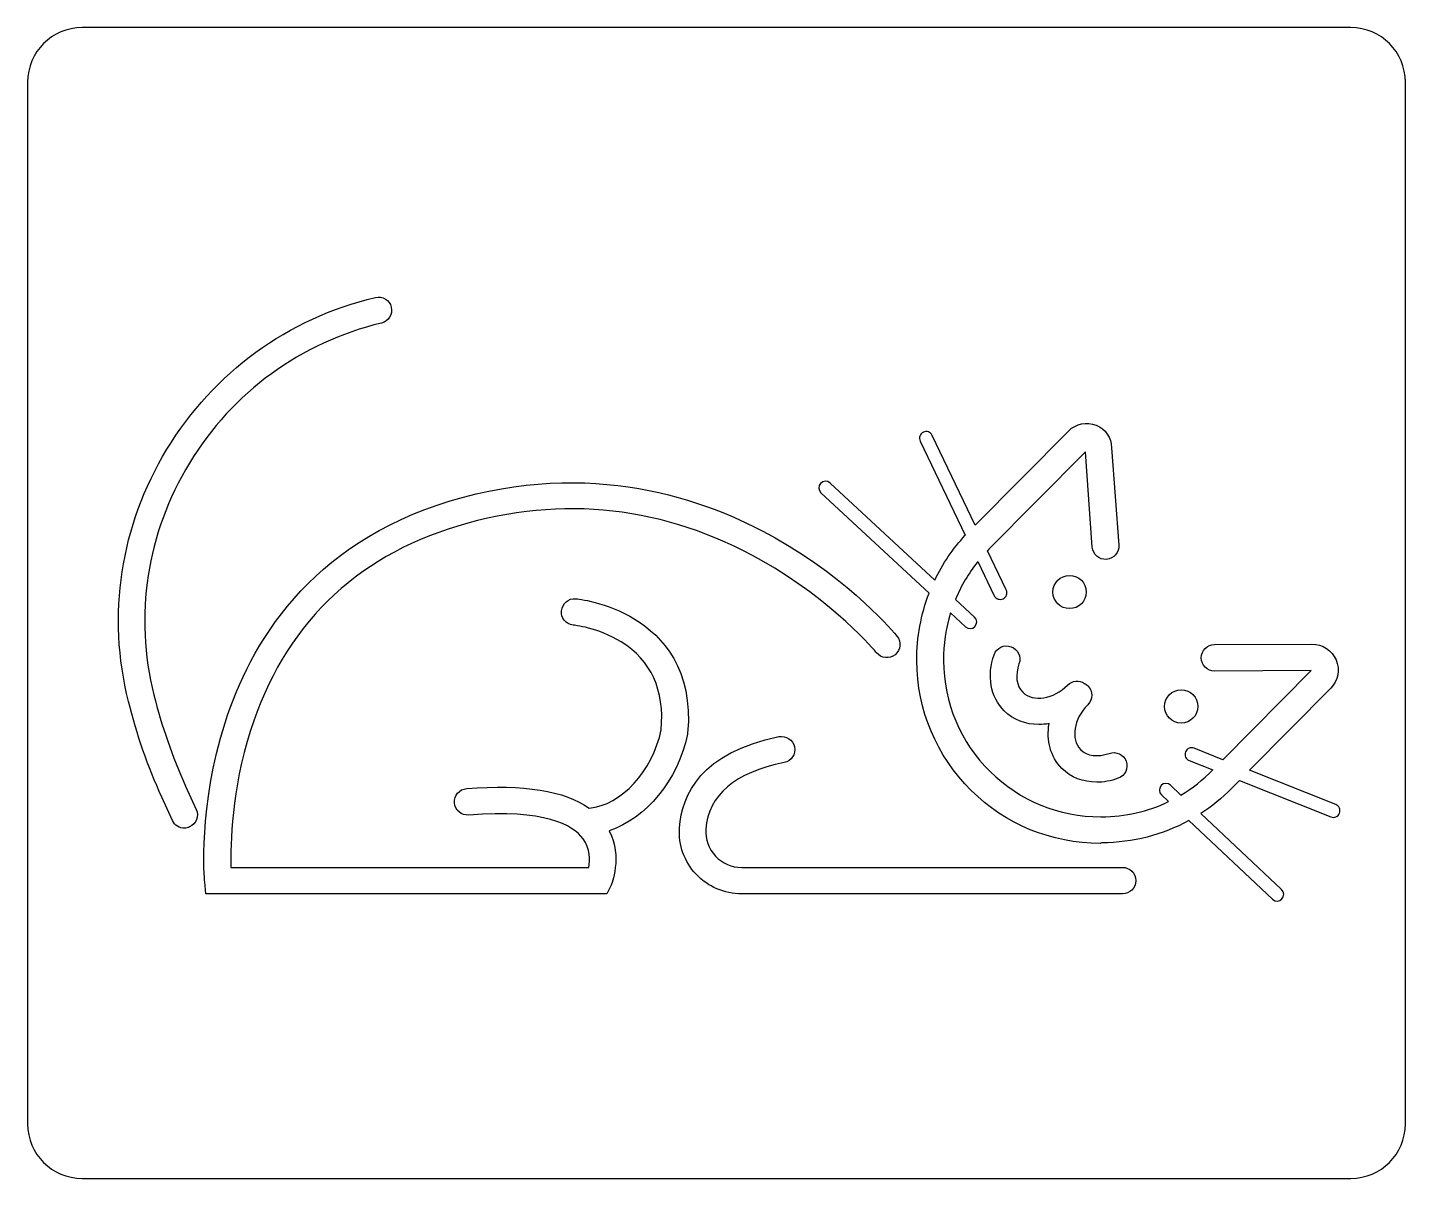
# Model space of a CAD drawing. Header units: millimetres. Extents: x -10.3 to 10.3, y -8.6 to 8.6.
import ezdxf

# ---------------------------------------------------------------- set-up
doc = ezdxf.new("R2010")
doc.units = ezdxf.units.MM

msp = doc.modelspace()

# ---------------------------------------------------------------- linework, layer by layer
at = {"color": 7, "linetype": 'Continuous', "lineweight": 25}
for p, q in [((9.525, 8.64), (-9.525, 8.64)), ((-10.345, 7.82), (-10.345, -7.82)), ((10.345, -7.82), (10.345, 7.82)), ((3.885, 1.17), (3.24, 2.517)), ((3.885, 1.17), (5.289, 2.586)), ((3.059, 2.431), (3.736, 1.018)), ((5.933, 2.332), (6.04, 0.87)), ((5.54, 2.268), (4.089, 0.806)), ((5.643, 0.838), (5.54, 2.268)), ((3.277, 0.343), (1.705, 1.801)), ((1.569, 1.654), (3.193, 0.148)), ((3.925, 0.622), (4.171, 0.11)), ((4.351, 0.197), (4.069, 0.785)), ((3.875, -0.211), (3.589, 0.054)), ((3.515, -0.15), (3.739, -0.358)), ((7.479, -0.625), (8.941, -0.617)), ((8.929, -1.014), (7.479, -1.022)), ((7.605, -2.353), (8.929, -1.014)), ((9.223, -1.28), (8.005, -2.512)), ((-0.433, -1.952), (-0.437, -1.972)), ((7.605, -2.353), (7.173, -2.181)), ((7.099, -2.367), (7.452, -2.507)), ((7.447, -2.512), (7.452, -2.507)), ((7.852, -2.666), (7.733, -2.786)), ((7.852, -2.666), (9.225, -3.212)), ((9.299, -3.027), (8.005, -2.512)), ((-7.971, -2.751), (-7.812, -3.1)), ((6.681, -2.882), (6.788, -2.983)), ((6.974, -2.883), (6.818, -2.736)), ((-8.17, -3.267), (-8.329, -2.917)), ((5.77, -3.211), (5.782, -3.211)), ((7.092, -3.268), (8.348, -4.449)), ((8.485, -4.303), (7.271, -3.162)), ((-7.292, -3.97), (-1.919, -3.97)), ((0.378, -3.97), (6.096, -3.97)), ((-7.669, -4.368), (-7.685, -4.189)), ((-1.585, -4.245), (-1.645, -4.368)), ((-1.645, -4.368), (-7.669, -4.368)), ((6.096, -4.368), (0.378, -4.368)), ((-9.525, -8.64), (9.525, -8.64))]:
    msp.add_line(p, q, dxfattribs=at)
for centre in [(5.302, 0.165), (6.978, -1.553)]:
    msp.add_circle(centre, 0.25, dxfattribs=at)
for centre, radius, start, end in [((-9.525, 7.82), 0.82, 90, 180), ((9.525, 7.82), 0.82, 0, 90), ((3.149, 2.474), 0.1, 25.5909, 205.5909), ((1.637, 1.728), 0.1, 47.1547, 227.1547), ((4.261, 0.154), 0.1, 205.5909, 25.5909), ((3.807, -0.285), 0.1, 227.1547, 47.1547), ((7.136, -2.274), 0.1, 68.3109, 248.3109), ((6.75, -2.809), 0.1, 46.7805, 226.7805), ((9.262, -3.119), 0.1, 248.3109, 68.3109), ((8.417, -4.376), 0.1, 226.7805, 46.7805), ((-9.525, -7.82), 0.82, 180, 270), ((9.525, -7.82), 0.82, 270, 0)]:
    msp.add_arc(centre, radius, start, end, dxfattribs=at)
for points in [[(-8.253, 2.308), (-7.55, 3.464), (-6.437, 4.275), (-5.122, 4.589)], [(-5.122, 4.589), (-5.015, 4.613), (-4.907, 4.549), (-4.883, 4.442)], [(-4.883, 4.442), (-4.86, 4.335), (-4.923, 4.227), (-5.03, 4.203)], [(-5.03, 4.203), (-6.242, 3.913), (-7.268, 3.166), (-7.915, 2.101)], [(5.289, 2.586), (5.396, 2.693), (5.559, 2.729), (5.702, 2.67)], [(5.702, 2.67), (5.842, 2.614), (5.929, 2.483), (5.933, 2.332)], [(-8.829, -1.479), (-9.155, -0.184), (-8.949, 1.16), (-8.253, 2.308)], [(-7.915, 2.101), (-8.555, 1.048), (-8.746, -0.191), (-8.448, -1.38)], [(-3.997, 1.533), (-1.895, 2.165), (-0.183, 1.581), (0.882, 0.977)], [(-7.379, -1.797), (-7.005, -0.629), (-6.115, 0.897), (-3.997, 1.533)], [(0.676, 0.639), (-0.775, 1.454), (-2.308, 1.628), (-3.882, 1.156)], [(-3.882, 1.156), (-5.448, 0.683), (-6.497, -0.35), (-6.997, -1.916)], [(0.882, 0.977), (2.035, 0.325), (2.682, -0.466), (2.71, -0.497)], [(3.277, 0.343), (3.394, 0.588), (3.548, 0.815), (3.736, 1.018)], [(5.857, 0.655), (5.746, 0.647), (5.651, 0.73), (5.643, 0.838)], [(6.04, 0.87), (6.048, 0.758), (5.965, 0.667), (5.857, 0.655)], [(2.404, -0.748), (2.392, -0.736), (1.761, 0.027), (0.676, 0.639)], [(3.925, 0.622), (3.786, 0.449), (3.673, 0.258), (3.589, 0.054)], [(4.089, 0.806), (4.082, 0.799), (4.076, 0.792), (4.069, 0.785)], [(-2.328, -0.116), (-2.316, -0.009), (-2.221, 0.075), (-2.114, 0.063)], [(-2.114, 0.063), (-2.094, 0.063), (-1.649, 0.019), (-1.22, -0.247)], [(3.008, -0.867), (3.006, -0.514), (3.07, -0.171), (3.193, 0.148)], [(-2.15, -0.331), (-2.261, -0.319), (-2.34, -0.223), (-2.328, -0.116)], [(3.515, -0.15), (3.444, -0.379), (3.408, -0.62), (3.41, -0.867)], [(-1.43, -0.585), (-1.78, -0.366), (-2.146, -0.335), (-2.15, -0.331)], [(-1.22, -0.247), (-0.814, -0.497), (-0.345, -0.998), (-0.433, -1.952)], [(-0.83, -1.904), (-0.779, -1.308), (-0.981, -0.863), (-1.43, -0.585)], [(2.71, -0.497), (2.778, -0.581), (2.766, -0.708), (2.682, -0.776)], [(4.169, -0.776), (4.204, -0.672), (4.32, -0.617), (4.423, -0.656)], [(8.941, -0.617), (9.1, -0.617), (9.243, -0.712), (9.303, -0.855)], [(2.682, -0.776), (2.599, -0.843), (2.472, -0.831), (2.404, -0.748)], [(4.32, -1.618), (4.113, -1.411), (4.057, -1.09), (4.169, -0.776)], [(4.423, -0.656), (4.526, -0.692), (4.582, -0.807), (4.542, -0.911)], [(7.28, -0.823), (7.28, -0.712), (7.367, -0.625), (7.479, -0.625)], [(7.479, -1.022), (7.371, -1.022), (7.28, -0.935), (7.28, -0.823)], [(3.823, -2.814), (3.302, -2.298), (3.012, -1.606), (3.008, -0.867)], [(3.41, -0.867), (3.414, -1.499), (3.66, -2.091), (4.109, -2.532)], [(4.542, -0.911), (4.483, -1.082), (4.502, -1.244), (4.598, -1.34)], [(9.303, -0.855), (9.366, -1.002), (9.334, -1.169), (9.223, -1.28)], [(4.598, -1.34), (4.753, -1.495), (5.063, -1.443), (5.273, -1.233)], [(5.273, -1.233), (5.343, -1.163), (5.447, -1.154), (5.525, -1.207)], [(5.525, -1.207), (5.543, -1.217), (5.56, -1.229), (5.575, -1.244)], [(-8.448, -1.38), (-8.333, -1.845), (-8.17, -2.305), (-7.971, -2.751)], [(5.575, -1.244), (5.655, -1.324), (5.655, -1.447), (5.575, -1.527)], [(-8.329, -2.917), (-8.539, -2.452), (-8.706, -1.972), (-8.829, -1.479)], [(4.84, -1.825), (4.641, -1.825), (4.459, -1.757), (4.32, -1.618)], [(5.575, -1.527), (5.365, -1.737), (5.313, -2.047), (5.468, -2.202)], [(-7.685, -4.189), (-7.689, -4.141), (-7.784, -3.053), (-7.379, -1.797)], [(4.994, -1.811), (4.943, -1.82), (4.891, -1.825), (4.84, -1.825)], [(5.186, -2.484), (5.013, -2.31), (4.952, -2.061), (4.994, -1.811)], [(-6.997, -1.916), (-7.284, -2.806), (-7.299, -3.617), (-7.292, -3.97)], [(-1.91, -3.081), (-1.43, -3.034), (-0.959, -2.525), (-0.83, -1.904)], [(-0.437, -1.972), (-0.577, -2.665), (-1.059, -3.236), (-1.611, -3.42)], [(-0.556, -3.374), (-0.52, -2.878), (-0.234, -2.242), (0.938, -2.007)], [(0.938, -2.007), (1.045, -1.988), (1.149, -2.055), (1.172, -2.162)], [(1.172, -2.162), (1.192, -2.27), (1.125, -2.373), (1.017, -2.397)], [(5.468, -2.202), (5.563, -2.298), (5.726, -2.317), (5.897, -2.258)], [(5.897, -2.258), (6, -2.222), (6.116, -2.274), (6.151, -2.377)], [(1.017, -2.397), (0.274, -2.544), (-0.123, -2.882), (-0.159, -3.398)], [(6.151, -2.377), (6.187, -2.48), (6.136, -2.596), (6.032, -2.631)], [(4.109, -2.532), (4.554, -2.969), (5.142, -3.211), (5.77, -3.211)], [(5.71, -2.691), (5.508, -2.691), (5.321, -2.619), (5.186, -2.484)], [(6.032, -2.631), (5.921, -2.675), (5.814, -2.691), (5.71, -2.691)], [(6.974, -2.883), (7.145, -2.782), (7.304, -2.658), (7.447, -2.512)], [(-3.934, -3.001), (-3.942, -2.89), (-3.862, -2.794), (-3.751, -2.786)], [(-3.751, -2.786), (-2.897, -2.72), (-2.282, -2.818), (-1.91, -3.081)], [(5.762, -3.609), (5.031, -3.609), (4.339, -3.327), (3.823, -2.814)], [(7.733, -2.786), (7.591, -2.929), (7.436, -3.055), (7.271, -3.162)], [(-7.812, -3.1), (-7.768, -3.2), (-7.812, -3.319), (-7.911, -3.362)], [(-3.719, -3.184), (-3.83, -3.192), (-3.926, -3.112), (-3.934, -3.001)], [(-2.003, -3.541), (-2.157, -3.331), (-2.579, -3.096), (-3.719, -3.184)], [(5.782, -3.211), (6.136, -3.209), (6.478, -3.131), (6.788, -2.983)], [(-7.987, -3.382), (-8.062, -3.382), (-8.134, -3.339), (-8.17, -3.267)], [(7.092, -3.268), (6.696, -3.483), (6.251, -3.598), (5.786, -3.601)], [(-7.911, -3.362), (-7.931, -3.378), (-7.959, -3.382), (-7.987, -3.382)], [(-1.611, -3.42), (-1.408, -3.815), (-1.578, -4.226), (-1.585, -4.245)], [(-0.306, -4.074), (-0.485, -3.883), (-0.572, -3.637), (-0.556, -3.374)], [(-0.159, -3.398), (-0.167, -3.545), (-0.119, -3.688), (-0.016, -3.8)], [(-1.919, -3.97), (-1.899, -3.859), (-1.895, -3.692), (-2.003, -3.541)], [(5.786, -3.601), (5.774, -3.609), (5.766, -3.609), (5.762, -3.609)], [(-0.016, -3.8), (0.088, -3.911), (0.227, -3.97), (0.378, -3.97)], [(0.378, -4.368), (0.119, -4.368), (-0.131, -4.261), (-0.306, -4.074)], [(6.096, -3.97), (6.207, -3.97), (6.295, -4.058), (6.295, -4.169)], [(6.295, -4.169), (6.295, -4.28), (6.207, -4.368), (6.096, -4.368)]]:
    msp.add_open_spline(points, degree=3, dxfattribs=at)

doc.saveas('drawing.dxf')
